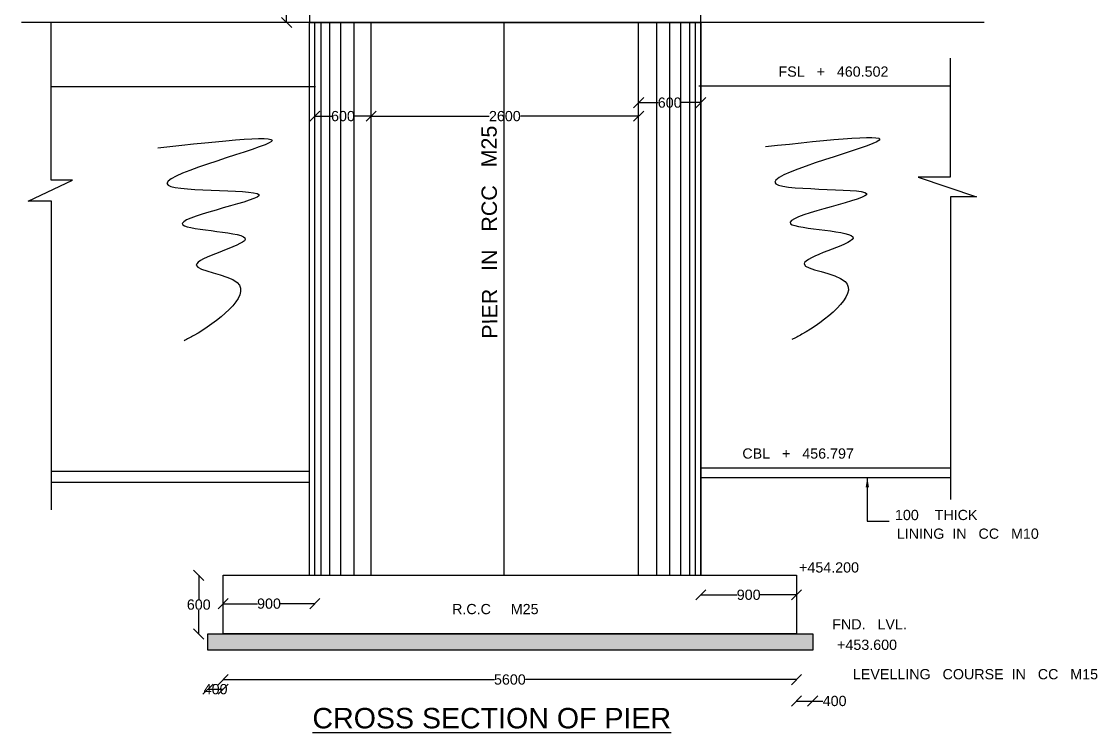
# Model space of a CAD drawing. Header units: inches. Extents: x 27368 to 28778, y 978 to 2016.
# Drawn here: x 27964.7 to 28385.7, y 1438.6 to 1716.7 of the extents above; entities that cross this region are included whole.
import ezdxf

# ---------------------------------------------------------------- set-up
doc = ezdxf.new("R2010")
doc.units = ezdxf.units.IN
doc.header["$MEASUREMENT"] = 0
doc.layers.add('TEXT', color=1, linetype='Continuous')
doc.styles.get("Standard").update_dxf_attribs({"font": 'arial.ttf', "height": 4})
doc.dimstyles.get("Standard").update_dxf_attribs({"dimtxt": 4, "dimasz": 4, "dimexe": 0.18, "dimexo": 0.0625, "dimgap": 0.09, "dimtad": 0, "dimtih": 1, "dimtoh": 1, "dimdec": 4, "dimzin": 0, "dimdsep": 46, "dimtxsty": 'Standard', "dimblk": 'OBLIQUE', "dimcen": 0.09, "dimse1": 1, "dimse2": 1, "dimadec": 0, "dimazin": 0, "dimtfac": 1, "dimtdec": 4, "dimtofl": 0, "dimtmove": 0, "dimatfit": 3, "dimfxl": 1, "dimtolj": 1, "dimtzin": 0, "dimarcsym": 0})

# ---------------------------------------------------------------- blocks, each defined once
blk = doc.blocks.new('_Oblique')
at = {"color": 0, "linetype": 'ByBlock', "lineweight": -2}
blk.add_line((-0.5, -0.5), (0.5, 0.5), dxfattribs=at)
blk = doc.blocks.new('*D29')
at = {"color": 0, "lineweight": -2, "transparency": 16777216}
for p, q in [((28068.41, 1728.09), (28068.41, 1724.35)), ((28068.41, 1716.33), (28068.41, 1720.08))]:
    blk.add_line(p, q, dxfattribs=at)
at = {"layer": 'Defpoints', "color": 0, "transparency": 16777216}
for p in [(28077.35, 1728.09), (28068.41, 1716.33), (28077.35, 1716.33)]:
    blk.add_point(p, dxfattribs=at)
at = {"color": 0, "lineweight": -2, "transparency": 16777216, "xscale": 4, "yscale": 4, "zscale": 4}
for p, rotation in [((28068.41, 1728.09), 90), ((28068.41, 1716.33), 270)]:
    blk.add_blockref('_Oblique', p, dxfattribs=dict(at, rotation=rotation))
at = {"color": 0, "transparency": 16777216, "insert": (28068.41, 1722.21), "char_height": 4, "attachment_point": 5}
blk.add_mtext('\\A1;300', dxfattribs=at)
blk = doc.blocks.new('*D40')
at = {"color": 0, "lineweight": -2, "transparency": 16777216}
for p, q in [((28079.45, 1679.69), (28085.96, 1679.69)), ((28101.5, 1679.69), (28094.99, 1679.69))]:
    blk.add_line(p, q, dxfattribs=at)
at = {"layer": 'Defpoints', "color": 0, "transparency": 16777216}
for p in [(28079.45, 1679.69), (28101.5, 1679.69), (28101.5, 1679.69)]:
    blk.add_point(p, dxfattribs=at)
at = {"color": 0, "lineweight": -2, "transparency": 16777216, "xscale": 4, "yscale": 4, "zscale": 4, "rotation": 180}
blk.add_blockref('_Oblique', (28079.45, 1679.69), dxfattribs=at)
at = {"color": 0, "lineweight": -2, "transparency": 16777216, "xscale": 4, "yscale": 4, "zscale": 4}
blk.add_blockref('_Oblique', (28101.5, 1679.69), dxfattribs=at)
at = {"color": 0, "transparency": 16777216, "insert": (28090.48, 1679.69), "char_height": 4, "attachment_point": 5}
blk.add_mtext('\\A1;600', dxfattribs=at)
blk = doc.blocks.new('*D41')
at = {"color": 0, "lineweight": -2, "transparency": 16777216}
for p, q in [((28101.5, 1679.69), (28147.73, 1679.69)), ((28206.14, 1679.69), (28159.91, 1679.69))]:
    blk.add_line(p, q, dxfattribs=at)
at = {"layer": 'Defpoints', "color": 0, "transparency": 16777216}
for p in [(28101.5, 1679.69), (28206.14, 1679.69), (28206.14, 1679.69)]:
    blk.add_point(p, dxfattribs=at)
at = {"color": 0, "lineweight": -2, "transparency": 16777216, "xscale": 4, "yscale": 4, "zscale": 4, "rotation": 180}
blk.add_blockref('_Oblique', (28101.5, 1679.69), dxfattribs=at)
at = {"color": 0, "lineweight": -2, "transparency": 16777216, "xscale": 4, "yscale": 4, "zscale": 4}
blk.add_blockref('_Oblique', (28206.14, 1679.69), dxfattribs=at)
at = {"color": 0, "transparency": 16777216, "insert": (28153.82, 1679.69), "char_height": 4, "attachment_point": 5}
blk.add_mtext('\\A1;2600', dxfattribs=at)
blk = doc.blocks.new('*D42')
at = {"color": 0, "lineweight": -2, "transparency": 16777216}
for p, q in [((28206.14, 1684.97), (28213.8, 1684.97)), ((28230.49, 1684.97), (28222.83, 1684.97))]:
    blk.add_line(p, q, dxfattribs=at)
at = {"layer": 'Defpoints', "color": 0, "transparency": 16777216}
for p in [(28230.49, 1684.97), (28206.14, 1679.69), (28230.49, 1679.69)]:
    blk.add_point(p, dxfattribs=at)
at = {"color": 0, "lineweight": -2, "transparency": 16777216, "xscale": 4, "yscale": 4, "zscale": 4, "rotation": 180}
blk.add_blockref('_Oblique', (28206.14, 1684.97), dxfattribs=at)
at = {"color": 0, "lineweight": -2, "transparency": 16777216, "xscale": 4, "yscale": 4, "zscale": 4}
blk.add_blockref('_Oblique', (28230.49, 1684.97), dxfattribs=at)
at = {"color": 0, "transparency": 16777216, "insert": (28218.32, 1684.97), "char_height": 4, "attachment_point": 5}
blk.add_mtext('\\A1;600', dxfattribs=at)
blk = doc.blocks.new('*D43')
at = {"color": 0, "lineweight": -2, "transparency": 16777216}
for p, q in [((28034.05, 1500.08), (28034.05, 1490.74)), ((28034.05, 1477.13), (28034.05, 1486.48))]:
    blk.add_line(p, q, dxfattribs=at)
at = {"layer": 'Defpoints', "color": 0, "transparency": 16777216}
for p in [(28043.61, 1500.08), (28034.05, 1477.13), (28037.66, 1477.13)]:
    blk.add_point(p, dxfattribs=at)
at = {"color": 0, "lineweight": -2, "transparency": 16777216, "xscale": 4, "yscale": 4, "zscale": 4}
for p, rotation in [((28034.05, 1500.08), 90), ((28034.05, 1477.13), 270)]:
    blk.add_blockref('_Oblique', p, dxfattribs=dict(at, rotation=rotation))
at = {"color": 0, "transparency": 16777216, "insert": (28034.05, 1488.61), "char_height": 4, "attachment_point": 5}
blk.add_mtext('\\A1;600', dxfattribs=at)
blk = doc.blocks.new('*D44')
at = {"color": 0, "lineweight": -2, "transparency": 16777216}
for p, q in [((28043.61, 1488.99), (28057.03, 1488.99)), ((28079.45, 1488.99), (28066.03, 1488.99))]:
    blk.add_line(p, q, dxfattribs=at)
at = {"layer": 'Defpoints', "color": 0, "transparency": 16777216}
for p in [(28079.45, 1500.08), (28043.61, 1488.61), (28079.45, 1488.99)]:
    blk.add_point(p, dxfattribs=at)
at = {"color": 0, "lineweight": -2, "transparency": 16777216, "xscale": 4, "yscale": 4, "zscale": 4, "rotation": 180}
blk.add_blockref('_Oblique', (28043.61, 1488.99), dxfattribs=at)
at = {"color": 0, "lineweight": -2, "transparency": 16777216, "xscale": 4, "yscale": 4, "zscale": 4}
blk.add_blockref('_Oblique', (28079.45, 1488.99), dxfattribs=at)
at = {"color": 0, "transparency": 16777216, "insert": (28061.53, 1488.99), "char_height": 4, "attachment_point": 5}
blk.add_mtext('\\A1;900', dxfattribs=at)
blk = doc.blocks.new('*D45')
at = {"color": 0, "lineweight": -2, "transparency": 16777216}
blk.add_line((28037.66, 1455.55), (28043.61, 1455.55), dxfattribs=at)
at = {"layer": 'Defpoints', "color": 0, "transparency": 16777216}
for p in [(28043.61, 1477.13), (28037.66, 1470.84), (28043.61, 1455.55)]:
    blk.add_point(p, dxfattribs=at)
at = {"color": 0, "lineweight": -2, "transparency": 16777216, "xscale": 4, "yscale": 4, "zscale": 4, "rotation": 180}
blk.add_blockref('_Oblique', (28037.66, 1455.55), dxfattribs=at)
at = {"color": 0, "lineweight": -2, "transparency": 16777216, "xscale": 4, "yscale": 4, "zscale": 4}
blk.add_blockref('_Oblique', (28043.61, 1455.55), dxfattribs=at)
at = {"color": 0, "transparency": 16777216, "insert": (28040.64, 1455.55), "char_height": 4, "attachment_point": 5}
blk.add_mtext('\\A1;400', dxfattribs=at)
blk = doc.blocks.new('*D46')
at = {"color": 0, "lineweight": -2, "transparency": 16777216}
for p, q in [((28043.61, 1459.31), (28149.72, 1459.31)), ((28267.95, 1459.31), (28161.84, 1459.31))]:
    blk.add_line(p, q, dxfattribs=at)
at = {"layer": 'Defpoints', "color": 0, "transparency": 16777216}
for p in [(28043.61, 1477.13), (28267.95, 1477.13), (28267.95, 1459.31)]:
    blk.add_point(p, dxfattribs=at)
at = {"color": 0, "lineweight": -2, "transparency": 16777216, "xscale": 4, "yscale": 4, "zscale": 4, "rotation": 180}
blk.add_blockref('_Oblique', (28043.61, 1459.31), dxfattribs=at)
at = {"color": 0, "lineweight": -2, "transparency": 16777216, "xscale": 4, "yscale": 4, "zscale": 4}
blk.add_blockref('_Oblique', (28267.95, 1459.31), dxfattribs=at)
at = {"color": 0, "transparency": 16777216, "insert": (28155.78, 1459.31), "char_height": 4, "attachment_point": 5}
blk.add_mtext('\\A1;5600', dxfattribs=at)
blk = doc.blocks.new('*D47')
at = {"color": 0, "lineweight": -2, "transparency": 16777216}
for p, q in [((28267.95, 1450.91), (28274.28, 1450.91)), ((28274.28, 1450.91), (28278.28, 1450.91))]:
    blk.add_line(p, q, dxfattribs=at)
at = {"layer": 'Defpoints', "color": 0, "transparency": 16777216}
for p in [(28267.95, 1477.13), (28274.28, 1477.13), (28274.28, 1450.91)]:
    blk.add_point(p, dxfattribs=at)
at = {"color": 0, "lineweight": -2, "transparency": 16777216, "xscale": 4, "yscale": 4, "zscale": 4, "rotation": 180}
blk.add_blockref('_Oblique', (28267.95, 1450.91), dxfattribs=at)
at = {"color": 0, "lineweight": -2, "transparency": 16777216, "xscale": 4, "yscale": 4, "zscale": 4}
blk.add_blockref('_Oblique', (28274.28, 1450.91), dxfattribs=at)
at = {"color": 0, "transparency": 16777216, "insert": (28282.86, 1450.91), "char_height": 4, "attachment_point": 5}
blk.add_mtext('\\A1;400', dxfattribs=at)
blk = doc.blocks.new('*D48')
at = {"color": 0, "lineweight": -2, "transparency": 16777216}
for p, q in [((28230.49, 1492.45), (28244.72, 1492.45)), ((28267.95, 1492.45), (28253.72, 1492.45))]:
    blk.add_line(p, q, dxfattribs=at)
at = {"layer": 'Defpoints', "color": 0, "transparency": 16777216}
for p in [(28230.49, 1500.08), (28267.95, 1500.08), (28267.95, 1492.45)]:
    blk.add_point(p, dxfattribs=at)
at = {"color": 0, "lineweight": -2, "transparency": 16777216, "xscale": 4, "yscale": 4, "zscale": 4, "rotation": 180}
blk.add_blockref('_Oblique', (28230.49, 1492.45), dxfattribs=at)
at = {"color": 0, "lineweight": -2, "transparency": 16777216, "xscale": 4, "yscale": 4, "zscale": 4}
blk.add_blockref('_Oblique', (28267.95, 1492.45), dxfattribs=at)
at = {"color": 0, "transparency": 16777216, "insert": (28249.22, 1492.45), "char_height": 4, "attachment_point": 5}
blk.add_mtext('\\A1;900', dxfattribs=at)

msp = doc.modelspace()

# ---------------------------------------------------------------- hatches: boundary and pattern name
h = msp.add_hatch()
h.set_pattern_fill('AR-CONC', color=0, style=0)
h.set_pattern_definition([(50, (0, 0), (7.1726018, -0.6275213), [0.75, -8.25]), (355, (0, 0), (-1.3875133, 7.5219213), [0.6, -6.6]), (100.4514, (0.598, -0.052), (5.7850938, 6.8943954), [0.6374019, -7.0114211]), (46.1842, (0, 2), (10.6724105, -1.6551901), [1.125, -12.375]), (96.6356, (0.889, 1.862), (9.346627, 9.7411787), [0.956103, -10.51713]), (351.1842, (0, 2), (9.3466195, 9.741186), [0.9, -9.9]), (21, (1, 1.5), (5.9690705, -4.0261889), [0.75, -8.25]), (326, (1, 1.5), (2.4331533, 7.2515005), [0.6, -6.6]), (71.4514, (1.4974, 1.1645), (8.4022263, 3.225305), [0.6374019, -7.0114211]), (37.5, (0, 0), (0.12159855, 3.32893854), [0, -6.52, 0, -6.7, 0, -6.625]), (7.5, (0, 0), (2.63069537, 3.9441171), [0, -3.82, 0, -6.37, 0, -2.525]), (327.5, (-2.23, 0), (5.33822436, -0.22554872), [0, -2.5, 0, -7.8, 0, -10.35]), (317.5, (-3.23, 0), (5.8318617, 1.0010498), [0, -3.25, 0, -5.18, 0, -7.35])])
h.paths.add_polyline_path([(28274.27507, 1477.13337), (28037.66247, 1477.13337), (28037.66247, 1470.84039), (28274.27507, 1470.84039)])

# ---------------------------------------------------------------- linework, layer by layer
at = {"color": 0}
for points in [[(28077.3521, 1716.33248), (28230.49234, 1716.33248), (28230.49234, 1728.2657), (28077.3521, 1728.2657)], [(28043.61097, 1500.08346), (28267.94916, 1500.08346), (28267.94916, 1477.13337), (28043.61097, 1477.13337)], [(28037.66247, 1477.13337), (28274.27507, 1477.13337), (28274.27507, 1470.84039), (28037.66247, 1470.84039)]]:
    msp.add_lwpolyline(points, close=True, dxfattribs=at)
for points in [[(28341.35668, 1716.33248), (27964.69959, 1716.33248)], [(27976.38959, 1525.75083), (27976.38959, 1646.47545), (27967.25519, 1646.47545), (27984.70586, 1654.68224), (27976.28848, 1654.68224), (27976.28848, 1716.33248)], [(28077.3521, 1500.08346), (28077.3521, 1716.33248)], [(28077.3521, 1500.08346), (28077.3521, 1716.33248), (28230.49234, 1716.33248), (28230.49234, 1500.08346)], [(28079.45103, 1500.08346), (28079.45103, 1716.33248)], [(28081.98723, 1500.08346), (28081.98723, 1716.33248)], [(28085.36883, 1500.08346), (28085.36883, 1716.33248)], [(28089.62498, 1500.08346), (28089.62498, 1716.33248)], [(28094.84315, 1500.08346), (28094.84315, 1716.33248)], [(28101.50281, 1500.08346), (28101.50281, 1716.33248)], [(28153.51855, 1500.08346), (28153.51855, 1716.33248)], [(28206.1381, 1500.08346), (28206.1381, 1716.33248)], [(28213.25115, 1500.08346), (28213.25115, 1716.33248)], [(28218.39876, 1500.08346), (28218.39876, 1716.33248)], [(28222.70403, 1500.08346), (28222.70403, 1716.33248)], [(28226.26056, 1500.08346), (28226.26056, 1716.33248)], [(28228.41319, 1500.08346), (28228.41319, 1716.33248)], [(28230.49234, 1500.08346), (28230.49234, 1716.33248)], [(28328.00872, 1702.34763), (28328.00872, 1655.867), (28315.60642, 1655.867), (28338.34021, 1648.12036), (28328.1784, 1648.12036), (28328.1784, 1529.73489)], [(28079.76537, 1691.10175), (27976.13174, 1691.10175)], [(28229.66809, 1691.56081), (28328.01438, 1691.56081)], [(28230.59345, 1542.18961), (28328.1784, 1542.18961)], [(27976.38959, 1540.79461), (28077.52179, 1540.79461)], [(28230.59345, 1538.387), (28328.1784, 1538.387)], [(27976.38959, 1536.51164), (28077.52179, 1536.51164)]]:
    msp.add_lwpolyline(points, dxfattribs=at)
for points in [[(28017.97657, 1667.31718), (28061.58522, 1669.20908), (28022.02797, 1652.70346), (28057.54361, 1648.51397), (28027.78597, 1637.17687), (28052.22559, 1631.4922), (28033.08768, 1621.41484), (28049.12214, 1614.5674), (28032.18251, 1593.89589), (28028.30321, 1591.82874)], [(28255.80398, 1667.77293), (28299.41263, 1669.66483), (28259.85538, 1653.15921), (28295.37102, 1648.96972), (28265.61338, 1637.63262), (28290.053, 1631.94795), (28270.91509, 1621.87059), (28286.94956, 1615.02315), (28270.00992, 1594.35164), (28266.13062, 1592.28449)]]:
    msp.add_spline(points, degree=3, dxfattribs=at)

# ---------------------------------------------------------------- texts
for s, p in [('FSL   +   460.502', (28260.90125, 1695.12333)), ('CBL   +   456.797', (28246.75834, 1545.72951)), ('100    THICK', (28306.47039, 1521.68319)), ('LINING  IN   CC   M10', (28307.17844, 1514.375)), ('+454.200', (28268.94385, 1501.1731)), ('R.C.C     M25', (28133.16937, 1484.88441)), ('FND.   LVL.', (28281.93188, 1478.92804)), ('+453.600', (28283.82001, 1470.91261)), ('LEVELLING   COURSE  IN   CC   M15', (28290.00419, 1459.41495))]:
    msp.add_text(s, height=4, dxfattribs=at).set_placement(p)
at = {"layer": 'TEXT', "color": 0}
msp.add_text('PIER   IN   RCC   M25', height=6, rotation=90.1745989, dxfattribs=at).set_placement((28150.87037, 1592.62114))
msp.add_text('%%UCROSS SECTION OF PIER', height=8, dxfattribs=at).set_placement((28078.5418, 1440.21158))

# ---------------------------------------------------------------- dimensions: what is measured, and where the dimension line sits
at = {"color": 0}
for base, p1, p2, text, picture, middle in [((28068.40874, 1716.33248), (28077.3521, 1728.0918), (28077.3521, 1716.33248), '300', '*D29', (28068.40874, 1722.21214)), ((28034.04643, 1477.13337), (28043.61097, 1500.08346), (28037.66247, 1477.13337), '600', '*D43', (28034.04643, 1488.60842))]:
    dim = msp.add_linear_dim(base=base, p1=p1, p2=p2, angle=90, text=text, dimstyle='Standard', dxfattribs=at)
    dim.commit()
    dim.dimension.update_dxf_attribs({"geometry": picture, "text_midpoint": middle})
for base, p1, p2, text, picture, middle in [((28230.49234, 1684.96659), (28206.1381, 1679.69072), (28230.49234, 1679.69072), '600', '*D42', (28218.31522, 1684.96659)), ((28101.50281, 1679.69072), (28079.45103, 1679.69072), (28101.50281, 1679.69072), '600', '*D40', (28090.47692, 1679.69072)), ((28206.1381, 1679.69072), (28101.50281, 1679.69072), (28206.1381, 1679.69072), '2600', '*D41', (28153.82045, 1679.69072)), ((28079.45103, 1488.99306), (28043.61097, 1488.60842), (28079.45103, 1500.08346), '900', '*D44', (28061.531, 1488.99306)), ((28267.94916, 1492.44715), (28230.49234, 1500.08346), (28267.94916, 1500.08346), '900', '*D48', (28249.22075, 1492.44715)), ((28267.94916, 1459.30959), (28043.61097, 1477.13337), (28267.94916, 1477.13337), '5600', '*D46', (28155.78007, 1459.30959)), ((28274.27507, 1450.91248), (28267.94916, 1477.13337), (28274.27507, 1477.13337), '400', '*D47', (28282.85757, 1450.91248))]:
    dim = msp.add_linear_dim(base=base, p1=p1, p2=p2, text=text, dimstyle='Standard', dxfattribs=at)
    dim.commit()
    dim.dimension.update_dxf_attribs({"geometry": picture, "text_midpoint": middle})
dim = msp.add_linear_dim(base=(28043.61097, 1455.54738), p1=(28037.66247, 1470.84039), p2=(28043.61097, 1477.13337), text='400', dimstyle='Standard', dxfattribs=at)
dim.commit()
dim.dimension.update_dxf_attribs({"geometry": '*D45', "text_midpoint": (28040.63672, 1455.54738), "dimtype": 160})

# ---------------------------------------------------------------- leaders
msp.add_leader([(28295.65252, 1538.44891), (28295.65252, 1521.28743), (28304.19418, 1521.28743)], dimstyle='Standard', override={"dimgap": 0.09, "dimtad": 0}, dxfattribs=at)

doc.saveas('drawing.dxf')
